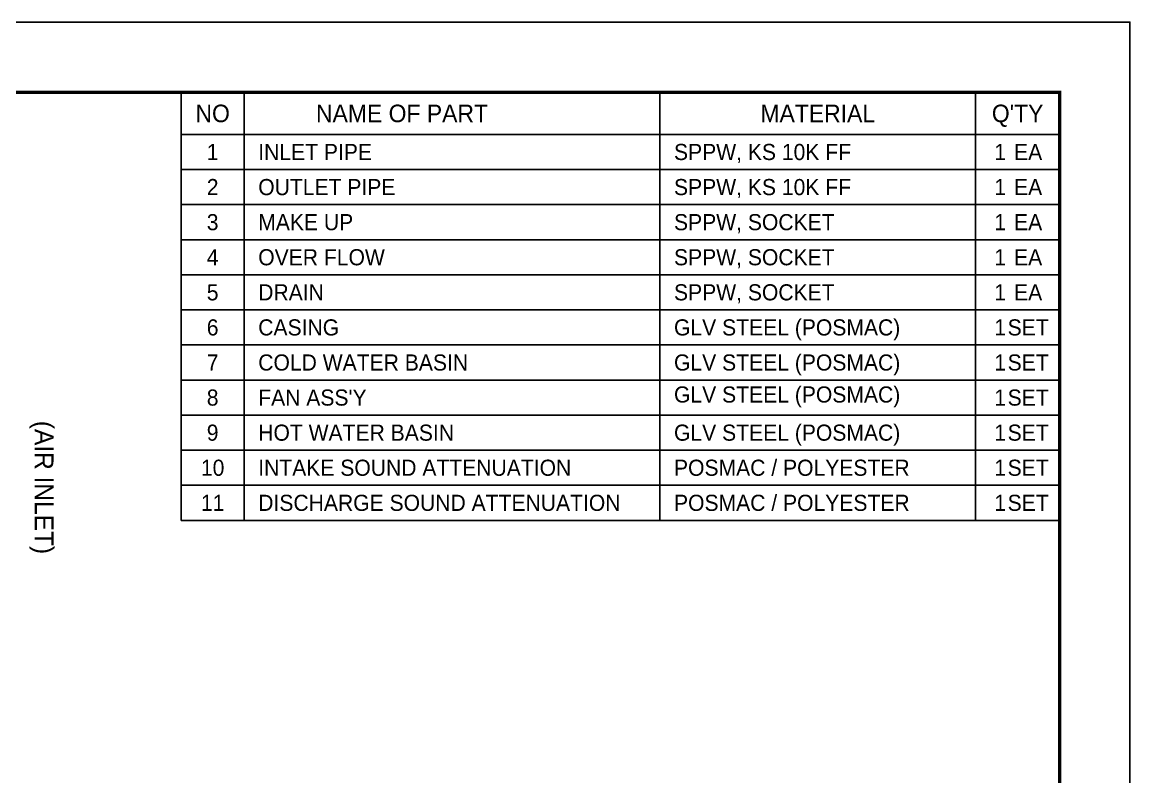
# Model space of a CAD drawing. Header units: millimetres. Extents: x -17070 to 46249, y -291348 to 35795.
# Drawn here: x 35192 to 46249, y 28266 to 35795 of the extents above; entities that cross this region are included whole.
import ezdxf
from ezdxf.enums import TextEntityAlignment as Align

# ---------------------------------------------------------------- set-up
doc = ezdxf.new("R2010")
doc.units = ezdxf.units.MM
for name, color, linetype in [('냉각탑_box', 1, 'Continuous'), ('냉각탑_form', 1, 'Continuous'), ('냉각탑_text', 3, 'Continuous')]:
    doc.layers.add(name, color=color, linetype=linetype)
doc.styles.add('돋움', font='Dotum.ttf')

msp = doc.modelspace()

# ---------------------------------------------------------------- linework, layer by layer
at = {"layer": 'Defpoints'}
msp.add_lwpolyline([(16841.8, 35795.3), (46249, 35795.3), (46249, 15000.2), (16841.8, 15000.2)], close=True, dxfattribs=at)
at = {"layer": '냉각탑_box'}
for p, q in [((36778.9, 30825.1), (36778.9, 35095.1)), ((36778.9, 35095.1), (45548.9, 35095.1)), ((37408.9, 35095.1), (37408.9, 30825.1)), ((41558.9, 35095.1), (41558.9, 30825.1)), ((44708.9, 35095.1), (44708.9, 30825.1)), ((45548.9, 35095.1), (45548.9, 31525.1)), ((36778.9, 34675.1), (45548.9, 34675.1)), ((36778.9, 34325.1), (45548.9, 34325.1)), ((36778.9, 33975.1), (45548.9, 33975.1)), ((36778.9, 33625.1), (45548.9, 33625.1)), ((36778.9, 33275.1), (45548.9, 33275.1)), ((36778.9, 32925.1), (45548.9, 32925.1)), ((36778.9, 32575.1), (45548.9, 32575.1)), ((36778.9, 32225.1), (45548.9, 32225.1)), ((36778.9, 31875.1), (45548.9, 31875.1)), ((45548.9, 31525.1), (36778.9, 31525.1)), ((36778.9, 31175.1), (45548.9, 31175.1)), ((36778.9, 30825.1), (45548.9, 30825.1))]:
    msp.add_line(p, q, dxfattribs=at)
at = {"layer": '냉각탑_form', "const_width": 35}
msp.add_lwpolyline([(17542, 35095.1), (17542, 15700.4), (45548.9, 15700.4), (45548.9, 35095.1)], close=True, dxfattribs=at)

# ---------------------------------------------------------------- texts
at = {"layer": '냉각탑_text', "style": '돋움'}
for s, height, p in [('NO', 175, (37093.9, 34885.1)), ('NAME OF PART', 175, (38983.9, 34885.1)), ('MATERIAL', 175, (43133.9, 34885.1)), ("Q'TY", 175, (45128.9, 34885.1)), ('1', 161, (37093.9, 34500.1)), ('1', 161, (44953.9, 34500.1)), ('EA', 161, (45233.9, 34500.1)), ('2', 161, (37093.9, 34150.1)), ('1', 161, (44953.9, 34150.1)), ('EA', 161, (45233.9, 34150.1)), ('3', 161, (37093.9, 33800.1)), ('1', 161, (44953.9, 33800.1)), ('EA', 161, (45233.9, 33800.1)), ('4', 161, (37093.9, 33450.1)), ('1', 161, (44953.9, 33450.1)), ('EA', 161, (45233.9, 33450.1)), ('5', 161, (37093.9, 33100.1)), ('1', 161, (44953.9, 33100.1)), ('EA', 161, (45233.9, 33100.1)), ('6', 161, (37093.9, 32750.1)), ('1', 161, (44953.9, 32750.1)), ('SET', 161, (45233.9, 32750.1)), ('7', 161, (37093.9, 32400.1)), ('1', 161, (44953.9, 32400.1)), ('SET', 161, (45233.9, 32400.1)), ('8', 161, (37093.9, 32050.1)), ('1', 161, (44953.9, 32050.1)), ('SET', 161, (45233.9, 32050.1)), ('9', 161, (37093.9, 31700.1)), ('1', 161, (44953.9, 31700.1)), ('SET', 161, (45233.9, 31700.1)), ('10', 161, (37093.9, 31350.1)), ('1', 161, (44953.9, 31350.1)), ('SET', 161, (45233.9, 31350.1)), ('11', 161, (37093.9, 31000.1)), ('1', 161, (44953.9, 31000.1)), ('SET', 161, (45233.9, 31000.1))]:
    msp.add_text(s, height=height, dxfattribs=at).set_placement(p, align=Align.MIDDLE_CENTER)
for s, p in [('INLET PIPE', (37548.9, 34500.1)), ('SPPW, KS 10K FF', (41698.9, 34500.1)), ('OUTLET PIPE', (37548.9, 34150.1)), ('SPPW, KS 10K FF', (41698.9, 34150.1)), ('MAKE UP', (37548.9, 33800.1)), ('SPPW, SOCKET', (41698.9, 33800.1)), ('OVER FLOW', (37548.9, 33450.1)), ('SPPW, SOCKET', (41698.9, 33450.1)), ('DRAIN', (37548.9, 33100.1)), ('SPPW, SOCKET', (41698.9, 33100.1)), ('GLV STEEL (POSMAC)', (41698.9, 32750.1)), ('CASING', (37548.9, 32750.1)), ('COLD WATER BASIN', (37548.9, 32400.1)), ('GLV STEEL (POSMAC)', (41698.9, 32400.1)), ("FAN ASS'Y", (37548.9, 32050.1)), ('GLV STEEL (POSMAC)', (41698.9, 32080.9)), ('HOT WATER BASIN', (37548.9, 31700.1)), ('GLV STEEL (POSMAC)', (41698.9, 31700.1)), ('INTAKE SOUND ATTENUATION', (37548.9, 31350.1)), ('POSMAC / POLYESTER', (41698.9, 31350.1)), ('DISCHARGE SOUND ATTENUATION', (37548.9, 31000.1)), ('POSMAC / POLYESTER', (41698.9, 31000.1))]:
    msp.add_text(s, height=161, dxfattribs=at).set_placement(p, align=Align.MIDDLE_LEFT)
msp.add_text('(AIR INLET)', height=186.667, rotation=270, dxfattribs=at).set_placement((35412, 31153.3), align=Align.MIDDLE_CENTER)

doc.saveas('drawing.dxf')
